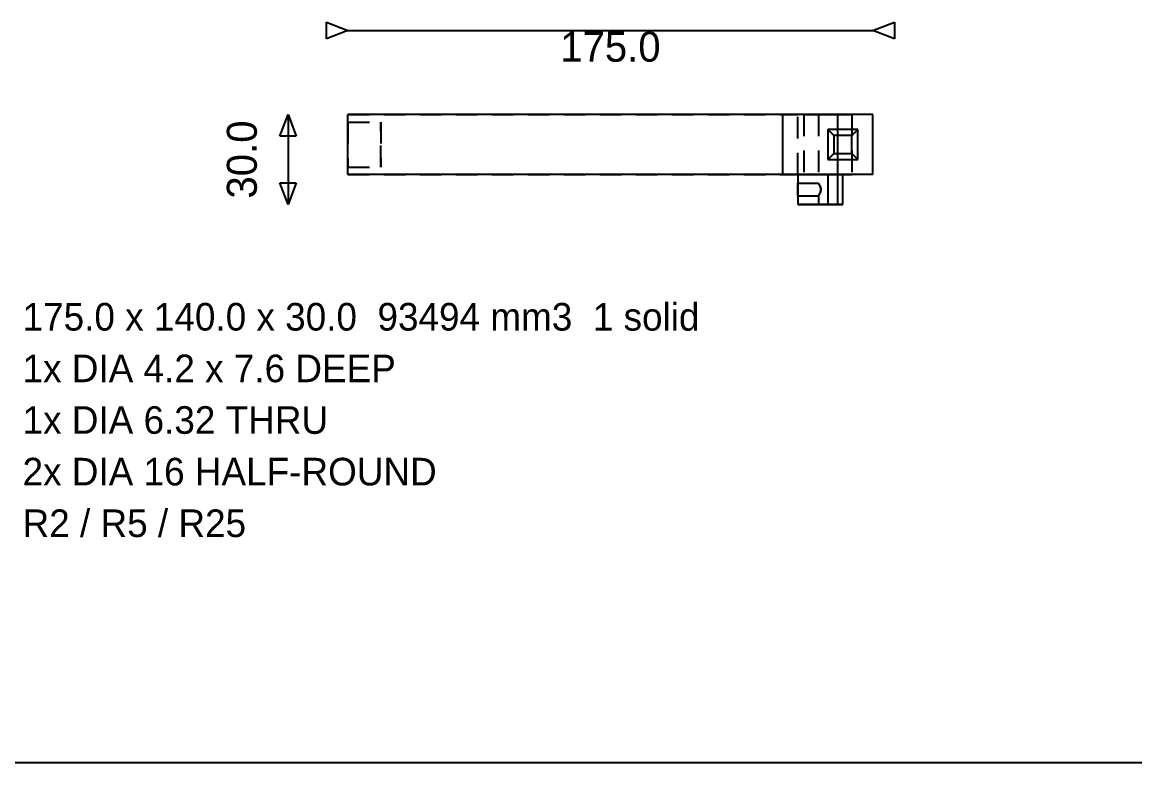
# Model space of a CAD drawing. Extents: x 8 to 586, y 8 to 412.
# Drawn here: x 223 to 315.7, y 84 to 145.7 of the extents above; entities that cross this region are included whole.
import ezdxf
from ezdxf.enums import TextEntityAlignment as Align

# ---------------------------------------------------------------- set-up
doc = ezdxf.new("R2010")
doc.units = 0
doc.linetypes.add('DASHED', pattern=[3, 1.8, -1.2])
for name, color, linetype in [('DIMS', 1, 'CONTINUOUS'), ('FRAME', 250, 'CONTINUOUS'), ('HIDDEN', 8, 'DASHED'), ('TEXT', 7, 'CONTINUOUS'), ('VISIBLE', 7, 'CONTINUOUS')]:
    doc.layers.add(name, color=color, linetype=linetype)

msp = doc.modelspace()

# ---------------------------------------------------------------- linework, layer by layer
at = {"layer": 'DIMS'}
for p, q in [((248.325, 144.316), (248.325, 145.684)), ((248.325, 145.684), (250.125, 145)), ((293.875, 145), (295.675, 145.684)), ((295.675, 145.684), (295.675, 144.316)), ((250.125, 145), (248.325, 144.316)), ((250.125, 145), (293.875, 145)), ((295.675, 144.316), (293.875, 145)), ((244.441, 136.2), (245.125, 138)), ((245.125, 138), (245.125, 130.5)), ((245.125, 138), (245.809, 136.2)), ((245.809, 136.2), (244.441, 136.2)), ((245.125, 130.5), (244.441, 132.3)), ((244.441, 132.3), (245.809, 132.3)), ((245.809, 132.3), (245.125, 130.5))]:
    msp.add_line(p, q, dxfattribs=at)
at = {"layer": 'FRAME'}
msp.add_line((324, 84), (220, 84), dxfattribs=at)
at = {"layer": 'HIDDEN'}
for p, q in [((250.125, 138), (287.625, 138)), ((250.125, 133), (250.125, 138)), ((250.125, 137.375), (250.125, 133.625)), ((250.125, 133.625), (250.125, 137.375)), ((250.125, 137.375), (252.875, 137.375)), ((250.125, 137.375), (252.875, 137.375)), ((252.875, 137.375), (252.875, 133.625)), ((252.875, 133.625), (252.875, 137.375)), ((286.375, 133), (286.375, 138)), ((287.7853, 138), (287.625, 138)), ((287.625, 133), (287.625, 138)), ((287.9455, 138), (287.7853, 138)), ((288.1058, 138), (287.9455, 138)), ((288.266, 138), (288.1058, 138)), ((288.2276, 138), (288.125, 138)), ((288.125, 138), (288.2276, 138)), ((288.125, 138), (288.125, 133)), ((288.125, 138), (288.125, 133)), ((288.3301, 138), (288.2276, 138)), ((288.2276, 138), (288.3301, 138)), ((288.4263, 138), (288.266, 138)), ((288.4327, 138), (288.3301, 138)), ((288.3301, 138), (288.4327, 138)), ((288.5865, 138), (288.4263, 138)), ((288.5353, 138), (288.4327, 138)), ((288.4327, 138), (288.5353, 138)), ((288.6378, 138), (288.5353, 138)), ((288.5353, 138), (288.6378, 138)), ((288.7468, 138), (288.5865, 138)), ((288.7404, 138), (288.6378, 138)), ((288.6378, 138), (288.7404, 138)), ((288.8429, 138), (288.7404, 138)), ((288.7404, 138), (288.8429, 138)), ((288.9071, 138), (288.7468, 138)), ((288.9455, 138), (288.8429, 138)), ((288.8429, 138), (288.9455, 138)), ((289.0673, 138), (288.9071, 138)), ((289.0481, 138), (288.9455, 138)), ((288.9455, 138), (289.0481, 138)), ((289.1506, 138), (289.0481, 138)), ((289.0481, 138), (289.1506, 138)), ((289.2276, 138), (289.0673, 138)), ((289.2532, 138), (289.1506, 138)), ((289.1506, 138), (289.2532, 138)), ((289.3878, 138), (289.2276, 138)), ((289.3558, 138), (289.2532, 138)), ((289.2532, 138), (289.3558, 138)), ((289.3755, 138), (289.335, 138)), ((289.335, 138), (289.3755, 138)), ((289.335, 138), (289.335, 132.275)), ((289.4583, 138), (289.3558, 138)), ((289.3558, 138), (289.4583, 138)), ((289.416, 138), (289.3755, 138)), ((289.3755, 138), (289.416, 138)), ((289.5481, 138), (289.3878, 138)), ((289.4565, 138), (289.416, 138)), ((289.416, 138), (289.4565, 138)), ((289.4971, 138), (289.4565, 138)), ((289.4565, 138), (289.4971, 138)), ((289.5609, 138), (289.4583, 138)), ((289.4583, 138), (289.5609, 138)), ((289.5376, 138), (289.4971, 138)), ((289.4971, 138), (289.5376, 138)), ((289.5781, 138), (289.5376, 138)), ((289.5376, 138), (289.5781, 138)), ((289.7083, 138), (289.5481, 138)), ((289.6635, 138), (289.5609, 138)), ((289.5609, 138), (289.6635, 138)), ((289.6186, 138), (289.5781, 138)), ((289.5781, 138), (289.6186, 138)), ((289.6591, 138), (289.6186, 138)), ((289.6186, 138), (289.6591, 138)), ((289.6996, 138), (289.6591, 138)), ((289.6591, 138), (289.6996, 138)), ((289.766, 138), (289.6635, 138)), ((289.6635, 138), (289.766, 138)), ((289.7401, 138), (289.6996, 138)), ((289.6996, 138), (289.7401, 138)), ((289.8686, 138), (289.7083, 138)), ((289.7806, 138), (289.7401, 138)), ((289.7401, 138), (289.7806, 138)), ((289.8686, 138), (289.766, 138)), ((289.766, 138), (289.8686, 138)), ((289.8212, 138), (289.7806, 138)), ((289.7806, 138), (289.8212, 138)), ((289.8617, 138), (289.8212, 138)), ((289.8212, 138), (289.8617, 138)), ((289.9022, 138), (289.8617, 138)), ((289.8617, 138), (289.9022, 138)), ((290.0288, 138), (289.8686, 138)), ((289.9712, 138), (289.8686, 138)), ((289.8686, 138), (289.9712, 138)), ((289.9427, 138), (289.9022, 138)), ((289.9022, 138), (289.9427, 138)), ((289.9832, 138), (289.9427, 138)), ((289.9427, 138), (289.9832, 138)), ((290.0737, 138), (289.9712, 138)), ((289.9712, 138), (290.0737, 138)), ((290.0237, 138), (289.9832, 138)), ((289.9832, 138), (290.0237, 138)), ((290.0642, 138), (290.0237, 138)), ((290.0237, 138), (290.0642, 138)), ((290.1891, 138), (290.0288, 138)), ((290.1047, 138), (290.0642, 138)), ((290.0642, 138), (290.1047, 138)), ((290.1763, 138), (290.0737, 138)), ((290.0737, 138), (290.1763, 138)), ((290.1453, 138), (290.1047, 138)), ((290.1047, 138), (290.1453, 138)), ((290.1858, 138), (290.1453, 138)), ((290.1453, 138), (290.1858, 138)), ((290.2788, 138), (290.1763, 138)), ((290.1763, 138), (290.2788, 138)), ((290.2263, 138), (290.1858, 138)), ((290.1858, 138), (290.2263, 138)), ((290.3494, 138), (290.1891, 138)), ((290.2668, 138), (290.2263, 138)), ((290.2263, 138), (290.2668, 138)), ((290.3073, 138), (290.2668, 138)), ((290.2668, 138), (290.3073, 138)), ((290.3814, 138), (290.2788, 138)), ((290.2788, 138), (290.3814, 138)), ((290.3478, 138), (290.3073, 138)), ((290.3073, 138), (290.3478, 138)), ((290.3883, 138), (290.3478, 138)), ((290.3478, 138), (290.3883, 138)), ((290.5096, 138), (290.3494, 138)), ((290.484, 138), (290.3814, 138)), ((290.3814, 138), (290.484, 138)), ((290.4288, 138), (290.3883, 138)), ((290.3883, 138), (290.4288, 138)), ((290.4694, 138), (290.4288, 138)), ((290.4288, 138), (290.4694, 138)), ((290.5099, 138), (290.4694, 138)), ((290.4694, 138), (290.5099, 138)), ((290.5865, 138), (290.484, 138)), ((290.484, 138), (290.5865, 138)), ((290.6699, 138), (290.5096, 138)), ((290.5504, 138), (290.5099, 138)), ((290.5099, 138), (290.5504, 138)), ((290.5909, 138), (290.5504, 138)), ((290.5504, 138), (290.5909, 138)), ((290.6891, 138), (290.5865, 138)), ((290.5865, 138), (290.6891, 138)), ((290.6314, 138), (290.5909, 138)), ((290.5909, 138), (290.6314, 138)), ((290.6719, 138), (290.6314, 138)), ((290.6314, 138), (290.6719, 138)), ((290.8301, 138), (290.6699, 138)), ((290.7124, 138), (290.6719, 138)), ((290.6719, 138), (290.7124, 138)), ((290.7917, 138), (290.6891, 138)), ((290.6891, 138), (290.7917, 138)), ((290.7529, 138), (290.7124, 138)), ((290.7124, 138), (290.7529, 138)), ((290.7935, 138), (290.7529, 138)), ((290.7529, 138), (290.7935, 138)), ((290.8942, 138), (290.7917, 138)), ((290.7917, 138), (290.8942, 138)), ((290.834, 138), (290.7935, 138)), ((290.7935, 138), (290.834, 138)), ((290.9904, 138), (290.8301, 138)), ((290.8745, 138), (290.834, 138)), ((290.834, 138), (290.8745, 138)), ((290.915, 138), (290.8745, 138)), ((290.8745, 138), (290.915, 138)), ((290.9968, 138), (290.8942, 138)), ((290.8942, 138), (290.9968, 138)), ((290.915, 138), (290.915, 137.8077)), ((290.915, 137.8077), (290.915, 137.6154)), ((290.915, 137.6154), (290.915, 137.4231)), ((290.915, 137.4231), (290.915, 137.2308)), ((291.1506, 138), (290.9904, 138)), ((291.0994, 138), (290.9968, 138)), ((290.9968, 138), (291.0994, 138)), ((291.2019, 138), (291.0994, 138)), ((291.0994, 138), (291.2019, 138)), ((291.3109, 138), (291.1506, 138)), ((291.3045, 138), (291.2019, 138)), ((291.2019, 138), (291.3045, 138)), ((291.4071, 138), (291.3045, 138)), ((291.3045, 138), (291.4071, 138)), ((291.4712, 138), (291.3109, 138)), ((291.5096, 138), (291.4071, 138)), ((291.4071, 138), (291.5096, 138)), ((291.6314, 138), (291.4712, 138)), ((291.6122, 138), (291.5096, 138)), ((291.5096, 138), (291.6122, 138)), ((291.7147, 138), (291.6122, 138)), ((291.6122, 138), (291.7147, 138)), ((291.7917, 138), (291.6314, 138)), ((291.8173, 138), (291.7147, 138)), ((291.7147, 138), (291.8173, 138)), ((291.9519, 138), (291.7917, 138)), ((291.9199, 138), (291.8173, 138)), ((291.8173, 138), (291.9199, 138)), ((292.0224, 138), (291.9199, 138)), ((291.9199, 138), (292.0224, 138)), ((292.1122, 138), (291.9519, 138)), ((292.125, 138), (292.0224, 138)), ((292.0224, 138), (292.125, 138)), ((292.2724, 138), (292.1122, 138)), ((292.125, 138), (292.125, 133)), ((292.125, 138), (292.125, 133)), ((292.4327, 138), (292.2724, 138)), ((292.5929, 138), (292.4327, 138)), ((292.7532, 138), (292.5929, 138)), ((292.9135, 138), (292.7532, 138)), ((293.0737, 138), (292.9135, 138)), ((293.234, 138), (293.0737, 138)), ((293.3942, 138), (293.234, 138)), ((293.5545, 138), (293.3942, 138)), ((293.7147, 138), (293.5545, 138)), ((293.875, 138), (293.7147, 138)), ((293.875, 133), (293.875, 138)), ((290.125, 136.75), (290.125, 134.25)), ((292.625, 136.75), (290.125, 136.75)), ((290.915, 137.2308), (290.915, 137.0385)), ((290.915, 137.0385), (290.915, 136.8462)), ((290.915, 136.8462), (290.915, 136.6538)), ((290.915, 136.6538), (290.915, 136.4615)), ((290.915, 136.4615), (290.915, 136.2692)), ((292.625, 134.25), (292.625, 136.75)), ((290.915, 136.2692), (290.915, 136.0769)), ((290.915, 136.0769), (290.915, 135.8846)), ((290.915, 135.8846), (290.915, 135.6923)), ((290.915, 135.6923), (290.915, 135.5)), ((290.915, 135.5), (290.915, 135.3077)), ((290.915, 135.3077), (290.915, 135.1154)), ((290.915, 135.1154), (290.915, 134.9231)), ((290.915, 134.9231), (290.915, 134.7308)), ((290.915, 134.7308), (290.915, 134.5385)), ((290.915, 134.5385), (290.915, 134.3462)), ((250.125, 133.625), (252.875, 133.625)), ((250.125, 133.625), (252.875, 133.625)), ((290.125, 134.25), (292.625, 134.25)), ((290.915, 134.3462), (290.915, 134.1538)), ((290.915, 134.1538), (290.915, 133.9615)), ((290.915, 133.9615), (290.915, 133.7692)), ((290.915, 133.7692), (290.915, 133.5769)), ((290.915, 133.5769), (290.915, 133.3846)), ((250.125, 133), (287.625, 133)), ((287.7853, 133), (287.625, 133)), ((287.625, 133), (290.125, 133)), ((290.125, 133), (287.625, 133)), ((287.625, 133), (287.625, 130.5)), ((287.9455, 133), (287.7853, 133)), ((288.1058, 133), (287.9455, 133)), ((288.266, 133), (288.1058, 133)), ((288.2276, 133), (288.125, 133)), ((288.125, 133), (288.2276, 133)), ((288.3301, 133), (288.2276, 133)), ((288.2276, 133), (288.3301, 133)), ((288.4263, 133), (288.266, 133)), ((288.4327, 133), (288.3301, 133)), ((288.3301, 133), (288.4327, 133)), ((288.5865, 133), (288.4263, 133)), ((288.5353, 133), (288.4327, 133)), ((288.4327, 133), (288.5353, 133)), ((288.6378, 133), (288.5353, 133)), ((288.5353, 133), (288.6378, 133)), ((288.7468, 133), (288.5865, 133)), ((288.7404, 133), (288.6378, 133)), ((288.6378, 133), (288.7404, 133)), ((288.8429, 133), (288.7404, 133)), ((288.7404, 133), (288.8429, 133)), ((288.9071, 133), (288.7468, 133)), ((288.9455, 133), (288.8429, 133)), ((288.8429, 133), (288.9455, 133)), ((289.0673, 133), (288.9071, 133)), ((289.0481, 133), (288.9455, 133)), ((288.9455, 133), (289.0481, 133)), ((289.1506, 133), (289.0481, 133)), ((289.0481, 133), (289.1506, 133)), ((289.2276, 133), (289.0673, 133)), ((289.2532, 133), (289.1506, 133)), ((289.1506, 133), (289.2532, 133)), ((289.3878, 133), (289.2276, 133)), ((289.3558, 133), (289.2532, 133)), ((289.2532, 133), (289.3558, 133)), ((289.4583, 133), (289.3558, 133)), ((289.3558, 133), (289.4583, 133)), ((289.5481, 133), (289.3878, 133)), ((289.5609, 133), (289.4583, 133)), ((289.4583, 133), (289.5609, 133)), ((289.7083, 133), (289.5481, 133)), ((289.6635, 133), (289.5609, 133)), ((289.5609, 133), (289.6635, 133)), ((289.766, 133), (289.6635, 133)), ((289.6635, 133), (289.766, 133)), ((289.8686, 133), (289.7083, 133)), ((289.8686, 133), (289.766, 133)), ((289.766, 133), (289.8686, 133)), ((290.0288, 133), (289.8686, 133)), ((289.9712, 133), (289.8686, 133)), ((289.8686, 133), (289.9712, 133)), ((290.0737, 133), (289.9712, 133)), ((289.9712, 133), (290.0737, 133)), ((290.1891, 133), (290.0288, 133)), ((290.1763, 133), (290.0737, 133)), ((290.0737, 133), (290.1763, 133)), ((290.125, 133), (290.1571, 133)), ((290.1571, 133), (290.125, 133)), ((290.125, 133), (290.125, 130.5)), ((290.1571, 133), (290.1891, 133)), ((290.1891, 133), (290.1571, 133)), ((290.2788, 133), (290.1763, 133)), ((290.1763, 133), (290.2788, 133)), ((290.3494, 133), (290.1891, 133)), ((290.1891, 133), (290.2212, 133)), ((290.2212, 133), (290.1891, 133)), ((290.2212, 133), (290.2532, 133)), ((290.2532, 133), (290.2212, 133)), ((290.2532, 133), (290.2853, 133)), ((290.2853, 133), (290.2532, 133)), ((290.3814, 133), (290.2788, 133)), ((290.2788, 133), (290.3814, 133)), ((290.2853, 133), (290.3173, 133)), ((290.3173, 133), (290.2853, 133)), ((290.3173, 133), (290.3494, 133)), ((290.3494, 133), (290.3173, 133)), ((290.5096, 133), (290.3494, 133)), ((290.3494, 133), (290.3814, 133)), ((290.3814, 133), (290.3494, 133)), ((290.484, 133), (290.3814, 133)), ((290.3814, 133), (290.484, 133)), ((290.3814, 133), (290.4135, 133)), ((290.4135, 133), (290.3814, 133)), ((290.4135, 133), (290.4455, 133)), ((290.4455, 133), (290.4135, 133)), ((290.4455, 133), (290.4776, 133)), ((290.4776, 133), (290.4455, 133)), ((290.4776, 133), (290.5096, 133)), ((290.5096, 133), (290.4776, 133)), ((290.5865, 133), (290.484, 133)), ((290.484, 133), (290.5865, 133)), ((290.6699, 133), (290.5096, 133)), ((290.5096, 133), (290.5417, 133)), ((290.5417, 133), (290.5096, 133)), ((290.5417, 133), (290.5737, 133)), ((290.5737, 133), (290.5417, 133)), ((290.5737, 133), (290.6058, 133)), ((290.6058, 133), (290.5737, 133)), ((290.6891, 133), (290.5865, 133)), ((290.5865, 133), (290.6891, 133)), ((290.6058, 133), (290.6378, 133)), ((290.6378, 133), (290.6058, 133)), ((290.6378, 133), (290.6699, 133)), ((290.6699, 133), (290.6378, 133)), ((290.8301, 133), (290.6699, 133)), ((290.6699, 133), (290.7019, 133)), ((290.7019, 133), (290.6699, 133)), ((290.7917, 133), (290.6891, 133)), ((290.6891, 133), (290.7917, 133)), ((290.7019, 133), (290.734, 133)), ((290.734, 133), (290.7019, 133)), ((290.734, 133), (290.766, 133)), ((290.766, 133), (290.734, 133)), ((290.766, 133), (290.7981, 133)), ((290.7981, 133), (290.766, 133)), ((290.8942, 133), (290.7917, 133)), ((290.7917, 133), (290.8942, 133)), ((290.7981, 133), (290.8301, 133)), ((290.8301, 133), (290.7981, 133)), ((290.9904, 133), (290.8301, 133)), ((290.8301, 133), (290.8622, 133)), ((290.8622, 133), (290.8301, 133)), ((290.8622, 133), (290.8942, 133)), ((290.8942, 133), (290.8622, 133)), ((290.9968, 133), (290.8942, 133)), ((290.8942, 133), (290.9968, 133)), ((290.8942, 133), (290.9263, 133)), ((290.9263, 133), (290.8942, 133)), ((290.915, 133.3846), (290.915, 133.1923)), ((290.915, 133.1923), (290.915, 133)), ((290.915, 133), (290.915, 132.8077)), ((290.915, 132.8077), (290.915, 132.6154)), ((290.915, 132.6154), (290.915, 132.4231)), ((290.9263, 133), (290.9583, 133)), ((290.9583, 133), (290.9263, 133)), ((290.9583, 133), (290.9904, 133)), ((290.9904, 133), (290.9583, 133)), ((291.1506, 133), (290.9904, 133)), ((290.9904, 133), (291.0224, 133)), ((291.0224, 133), (290.9904, 133)), ((291.0994, 133), (290.9968, 133)), ((290.9968, 133), (291.0994, 133)), ((291.0224, 133), (291.0545, 133)), ((291.0545, 133), (291.0224, 133)), ((291.0545, 133), (291.0865, 133)), ((291.0865, 133), (291.0545, 133)), ((291.0865, 133), (291.1186, 133)), ((291.1186, 133), (291.0865, 133)), ((291.2019, 133), (291.0994, 133)), ((291.0994, 133), (291.2019, 133)), ((291.1186, 133), (291.1506, 133)), ((291.1506, 133), (291.1186, 133)), ((291.3109, 133), (291.1506, 133)), ((291.1506, 133), (291.1827, 133)), ((291.1827, 133), (291.1506, 133)), ((291.1827, 133), (291.2147, 133)), ((291.2147, 133), (291.1827, 133)), ((291.3045, 133), (291.2019, 133)), ((291.2019, 133), (291.3045, 133)), ((291.2147, 133), (291.2468, 133)), ((291.2468, 133), (291.2147, 133)), ((291.2468, 133), (291.2788, 133)), ((291.2788, 133), (291.2468, 133)), ((291.2788, 133), (291.3109, 133)), ((291.3109, 133), (291.2788, 133)), ((291.4071, 133), (291.3045, 133)), ((291.3045, 133), (291.4071, 133)), ((291.4712, 133), (291.3109, 133)), ((291.3109, 133), (291.3429, 133)), ((291.3429, 133), (291.3109, 133)), ((291.3429, 133), (291.375, 133)), ((291.375, 133), (291.3429, 133)), ((291.5096, 133), (291.4071, 133)), ((291.4071, 133), (291.5096, 133)), ((291.6314, 133), (291.4712, 133)), ((291.6122, 133), (291.5096, 133)), ((291.5096, 133), (291.6122, 133)), ((291.7147, 133), (291.6122, 133)), ((291.6122, 133), (291.7147, 133)), ((291.7917, 133), (291.6314, 133)), ((291.8173, 133), (291.7147, 133)), ((291.7147, 133), (291.8173, 133)), ((291.9519, 133), (291.7917, 133)), ((291.9199, 133), (291.8173, 133)), ((291.8173, 133), (291.9199, 133)), ((292.0224, 133), (291.9199, 133)), ((291.9199, 133), (292.0224, 133)), ((292.1122, 133), (291.9519, 133)), ((292.125, 133), (292.0224, 133)), ((292.0224, 133), (292.125, 133)), ((292.2724, 133), (292.1122, 133)), ((292.4327, 133), (292.2724, 133)), ((292.5929, 133), (292.4327, 133)), ((292.7532, 133), (292.5929, 133)), ((292.9135, 133), (292.7532, 133)), ((293.0737, 133), (292.9135, 133)), ((293.234, 133), (293.0737, 133)), ((293.3942, 133), (293.234, 133)), ((293.5545, 133), (293.3942, 133)), ((293.7147, 133), (293.5545, 133)), ((293.875, 133), (293.7147, 133)), ((287.625, 132.275), (287.625, 132.2481)), ((287.625, 132.2481), (287.625, 132.275)), ((287.625, 132.275), (289.335, 132.275)), ((287.625, 132.2481), (287.625, 132.2212)), ((287.625, 132.2212), (287.625, 132.2481)), ((287.625, 132.2212), (287.625, 132.1942)), ((287.625, 132.1942), (287.625, 132.2212)), ((287.625, 132.1942), (287.625, 132.1673)), ((287.625, 132.1673), (287.625, 132.1942)), ((287.625, 132.1673), (287.625, 132.1404)), ((287.625, 132.1404), (287.625, 132.1673)), ((287.625, 132.1404), (287.625, 132.1135)), ((287.625, 132.1135), (287.625, 132.1404)), ((287.625, 132.1135), (287.625, 132.0865)), ((287.625, 132.0865), (287.625, 132.1135)), ((287.625, 132.0865), (287.625, 132.0596)), ((287.625, 132.0596), (287.625, 132.0865)), ((287.625, 132.0596), (287.625, 132.0327)), ((287.625, 132.0327), (287.625, 132.0596)), ((287.625, 132.0327), (287.625, 132.0058)), ((287.625, 132.0058), (287.625, 132.0327)), ((287.625, 132.0058), (287.625, 131.9788)), ((287.625, 131.9788), (287.625, 132.0058)), ((287.625, 131.9788), (287.625, 131.9519)), ((287.625, 131.9519), (287.625, 131.9788)), ((287.625, 131.9519), (287.625, 131.925)), ((287.625, 131.925), (287.625, 131.9519)), ((287.625, 131.925), (287.625, 131.8981)), ((287.625, 131.8981), (287.625, 131.925)), ((287.625, 131.8981), (287.625, 131.8712)), ((287.625, 131.8712), (287.625, 131.8981)), ((287.625, 131.8712), (287.625, 131.8442)), ((287.625, 131.8442), (287.625, 131.8712)), ((287.625, 131.8442), (287.625, 131.8173)), ((287.625, 131.8173), (287.625, 131.8442)), ((287.625, 131.8173), (287.625, 131.7904)), ((287.625, 131.7904), (287.625, 131.8173)), ((287.625, 131.7904), (287.625, 131.7635)), ((287.625, 131.7635), (287.625, 131.7904)), ((287.625, 131.7635), (287.625, 131.7365)), ((287.625, 131.7365), (287.625, 131.7635)), ((287.625, 131.7365), (287.625, 131.7096)), ((287.625, 131.7096), (287.625, 131.7365)), ((287.625, 131.7096), (287.625, 131.6827)), ((287.625, 131.6827), (287.625, 131.7096)), ((287.625, 131.6827), (287.625, 131.6558)), ((287.625, 131.6558), (287.625, 131.6827)), ((289.335, 132.275), (289.351, 132.2506)), ((289.351, 132.2506), (289.335, 132.275)), ((289.351, 132.2506), (289.3667, 132.2259)), ((289.3667, 132.2259), (289.351, 132.2506)), ((289.3667, 132.2259), (289.3821, 132.201)), ((289.3821, 132.201), (289.3667, 132.2259)), ((289.3821, 132.201), (289.3971, 132.1759)), ((289.3971, 132.1759), (289.3821, 132.201)), ((289.3971, 132.1759), (289.4116, 132.1506)), ((289.4116, 132.1506), (289.3971, 132.1759)), ((289.4116, 132.1506), (289.4257, 132.125)), ((289.4257, 132.125), (289.4116, 132.1506)), ((289.4257, 132.125), (289.4392, 132.0991)), ((289.4392, 132.0991), (289.4257, 132.125)), ((289.4392, 132.0991), (289.4522, 132.0729)), ((289.4522, 132.0729), (289.4392, 132.0991)), ((289.4522, 132.0729), (289.4645, 132.0464)), ((289.4645, 132.0464), (289.4522, 132.0729)), ((289.4645, 132.0464), (289.4761, 132.0195)), ((289.4761, 132.0195), (289.4645, 132.0464)), ((289.4761, 132.0195), (289.4869, 131.9924)), ((289.4869, 131.9924), (289.4761, 132.0195)), ((289.4869, 131.9924), (289.4968, 131.9649)), ((289.4968, 131.9649), (289.4869, 131.9924)), ((289.4968, 131.9649), (289.5058, 131.9371)), ((289.5058, 131.9371), (289.4968, 131.9649)), ((289.5058, 131.9371), (289.5137, 131.9089)), ((289.5137, 131.9089), (289.5058, 131.9371)), ((289.5137, 131.9089), (289.5204, 131.8805)), ((289.5204, 131.8805), (289.5137, 131.9089)), ((289.5204, 131.8805), (289.526, 131.8518)), ((289.526, 131.8518), (289.5204, 131.8805)), ((289.526, 131.8518), (289.5302, 131.8229)), ((289.5302, 131.8229), (289.526, 131.8518)), ((289.5302, 131.8229), (289.5331, 131.7938)), ((289.5331, 131.7938), (289.5302, 131.8229)), ((289.5331, 131.7062), (289.5302, 131.6771)), ((289.5302, 131.6771), (289.5331, 131.7062)), ((289.5331, 131.7938), (289.5345, 131.7646)), ((289.5345, 131.7646), (289.5331, 131.7938)), ((289.5345, 131.7354), (289.5331, 131.7062)), ((289.5331, 131.7062), (289.5345, 131.7354)), ((289.5345, 131.7646), (289.5345, 131.7354)), ((289.5345, 131.7354), (289.5345, 131.7646)), ((290.915, 132.4231), (290.915, 132.2308)), ((290.915, 132.2308), (290.915, 132.0385)), ((290.915, 132.0385), (290.915, 131.8462)), ((290.915, 131.8462), (290.915, 131.6538)), ((287.625, 131.6558), (287.625, 131.6288)), ((287.625, 131.6288), (287.625, 131.6558)), ((287.625, 131.6288), (287.625, 131.6019)), ((287.625, 131.6019), (287.625, 131.6288)), ((287.625, 131.6019), (287.625, 131.575)), ((287.625, 131.575), (287.625, 131.6019)), ((287.625, 131.575), (287.625, 131.5481)), ((287.625, 131.5481), (287.625, 131.575)), ((287.625, 131.5481), (287.625, 131.5212)), ((287.625, 131.5212), (287.625, 131.5481)), ((287.625, 131.5212), (287.625, 131.4942)), ((287.625, 131.4942), (287.625, 131.5212)), ((287.625, 131.4942), (287.625, 131.4673)), ((287.625, 131.4673), (287.625, 131.4942)), ((287.625, 131.4673), (287.625, 131.4404)), ((287.625, 131.4404), (287.625, 131.4673)), ((287.625, 131.4404), (287.625, 131.4135)), ((287.625, 131.4135), (287.625, 131.4404)), ((287.625, 131.4135), (287.625, 131.3865)), ((287.625, 131.3865), (287.625, 131.4135)), ((287.625, 131.3865), (287.625, 131.3596)), ((287.625, 131.3596), (287.625, 131.3865)), ((287.625, 131.3596), (287.625, 131.3327)), ((287.625, 131.3327), (287.625, 131.3596)), ((287.625, 131.3327), (287.625, 131.3058)), ((287.625, 131.3058), (287.625, 131.3327)), ((287.625, 131.3058), (287.625, 131.2788)), ((287.625, 131.2788), (287.625, 131.3058)), ((287.625, 131.2788), (287.625, 131.2519)), ((287.625, 131.2519), (287.625, 131.2788)), ((287.625, 131.2519), (287.625, 131.225)), ((287.625, 131.225), (287.625, 131.2519)), ((287.625, 131.225), (289.335, 131.225)), ((289.351, 131.2494), (289.335, 131.225)), ((289.335, 131.225), (289.351, 131.2494)), ((289.335, 131.225), (289.335, 130.5)), ((289.3667, 131.2741), (289.351, 131.2494)), ((289.351, 131.2494), (289.3667, 131.2741)), ((289.3821, 131.299), (289.3667, 131.2741)), ((289.3667, 131.2741), (289.3821, 131.299)), ((289.3971, 131.3241), (289.3821, 131.299)), ((289.3821, 131.299), (289.3971, 131.3241)), ((289.4116, 131.3494), (289.3971, 131.3241)), ((289.3971, 131.3241), (289.4116, 131.3494)), ((289.4257, 131.375), (289.4116, 131.3494)), ((289.4116, 131.3494), (289.4257, 131.375)), ((289.4392, 131.4009), (289.4257, 131.375)), ((289.4257, 131.375), (289.4392, 131.4009)), ((289.4522, 131.4271), (289.4392, 131.4009)), ((289.4392, 131.4009), (289.4522, 131.4271)), ((289.4645, 131.4536), (289.4522, 131.4271)), ((289.4522, 131.4271), (289.4645, 131.4536)), ((289.4761, 131.4805), (289.4645, 131.4536)), ((289.4645, 131.4536), (289.4761, 131.4805)), ((289.4869, 131.5076), (289.4761, 131.4805)), ((289.4761, 131.4805), (289.4869, 131.5076)), ((289.4968, 131.5351), (289.4869, 131.5076)), ((289.4869, 131.5076), (289.4968, 131.5351)), ((289.5058, 131.5629), (289.4968, 131.5351)), ((289.4968, 131.5351), (289.5058, 131.5629)), ((289.5137, 131.5911), (289.5058, 131.5629)), ((289.5058, 131.5629), (289.5137, 131.5911)), ((289.5204, 131.6195), (289.5137, 131.5911)), ((289.5137, 131.5911), (289.5204, 131.6195)), ((289.526, 131.6482), (289.5204, 131.6195)), ((289.5204, 131.6195), (289.526, 131.6482)), ((289.5302, 131.6771), (289.526, 131.6482)), ((289.526, 131.6482), (289.5302, 131.6771)), ((290.915, 131.6538), (290.915, 131.4615)), ((290.915, 131.4615), (290.915, 131.2692)), ((290.915, 131.2692), (290.915, 131.0769)), ((290.915, 131.0769), (290.915, 130.8846)), ((290.915, 130.8846), (290.915, 130.6923)), ((287.625, 130.5), (290.125, 130.5)), ((289.3755, 130.5), (289.335, 130.5)), ((289.335, 130.5), (289.3755, 130.5)), ((289.416, 130.5), (289.3755, 130.5)), ((289.3755, 130.5), (289.416, 130.5)), ((289.4565, 130.5), (289.416, 130.5)), ((289.416, 130.5), (289.4565, 130.5)), ((289.4971, 130.5), (289.4565, 130.5)), ((289.4565, 130.5), (289.4971, 130.5)), ((289.5376, 130.5), (289.4971, 130.5)), ((289.4971, 130.5), (289.5376, 130.5)), ((289.5781, 130.5), (289.5376, 130.5)), ((289.5376, 130.5), (289.5781, 130.5)), ((289.6186, 130.5), (289.5781, 130.5)), ((289.5781, 130.5), (289.6186, 130.5)), ((289.6591, 130.5), (289.6186, 130.5)), ((289.6186, 130.5), (289.6591, 130.5)), ((289.6996, 130.5), (289.6591, 130.5)), ((289.6591, 130.5), (289.6996, 130.5)), ((289.7401, 130.5), (289.6996, 130.5)), ((289.6996, 130.5), (289.7401, 130.5)), ((289.7806, 130.5), (289.7401, 130.5)), ((289.7401, 130.5), (289.7806, 130.5)), ((289.8212, 130.5), (289.7806, 130.5)), ((289.7806, 130.5), (289.8212, 130.5)), ((289.8617, 130.5), (289.8212, 130.5)), ((289.8212, 130.5), (289.8617, 130.5)), ((289.9022, 130.5), (289.8617, 130.5)), ((289.8617, 130.5), (289.9022, 130.5)), ((289.9427, 130.5), (289.9022, 130.5)), ((289.9022, 130.5), (289.9427, 130.5)), ((289.9832, 130.5), (289.9427, 130.5)), ((289.9427, 130.5), (289.9832, 130.5)), ((290.0237, 130.5), (289.9832, 130.5)), ((289.9832, 130.5), (290.0237, 130.5)), ((290.0642, 130.5), (290.0237, 130.5)), ((290.0237, 130.5), (290.0642, 130.5)), ((290.1047, 130.5), (290.0642, 130.5)), ((290.0642, 130.5), (290.1047, 130.5)), ((290.1453, 130.5), (290.1047, 130.5)), ((290.1047, 130.5), (290.1453, 130.5)), ((290.125, 130.5), (290.1571, 130.5)), ((290.1858, 130.5), (290.1453, 130.5)), ((290.1453, 130.5), (290.1858, 130.5)), ((290.1571, 130.5), (290.1891, 130.5)), ((290.2263, 130.5), (290.1858, 130.5)), ((290.1858, 130.5), (290.2263, 130.5)), ((290.1891, 130.5), (290.2212, 130.5)), ((290.2212, 130.5), (290.2532, 130.5)), ((290.2668, 130.5), (290.2263, 130.5)), ((290.2263, 130.5), (290.2668, 130.5)), ((290.2532, 130.5), (290.2853, 130.5)), ((290.3073, 130.5), (290.2668, 130.5)), ((290.2668, 130.5), (290.3073, 130.5)), ((290.2853, 130.5), (290.3173, 130.5)), ((290.3478, 130.5), (290.3073, 130.5)), ((290.3073, 130.5), (290.3478, 130.5)), ((290.3173, 130.5), (290.3494, 130.5)), ((290.3883, 130.5), (290.3478, 130.5)), ((290.3478, 130.5), (290.3883, 130.5)), ((290.3494, 130.5), (290.3814, 130.5)), ((290.3814, 130.5), (290.4135, 130.5)), ((290.4288, 130.5), (290.3883, 130.5)), ((290.3883, 130.5), (290.4288, 130.5)), ((290.4135, 130.5), (290.4455, 130.5)), ((290.4694, 130.5), (290.4288, 130.5)), ((290.4288, 130.5), (290.4694, 130.5)), ((290.4455, 130.5), (290.4776, 130.5)), ((290.5099, 130.5), (290.4694, 130.5)), ((290.4694, 130.5), (290.5099, 130.5)), ((290.4776, 130.5), (290.5096, 130.5)), ((290.5096, 130.5), (290.5417, 130.5)), ((290.5504, 130.5), (290.5099, 130.5)), ((290.5099, 130.5), (290.5504, 130.5)), ((290.5417, 130.5), (290.5737, 130.5)), ((290.5909, 130.5), (290.5504, 130.5)), ((290.5504, 130.5), (290.5909, 130.5)), ((290.5737, 130.5), (290.6058, 130.5)), ((290.6314, 130.5), (290.5909, 130.5)), ((290.5909, 130.5), (290.6314, 130.5)), ((290.6058, 130.5), (290.6378, 130.5)), ((290.6719, 130.5), (290.6314, 130.5)), ((290.6314, 130.5), (290.6719, 130.5)), ((290.6378, 130.5), (290.6699, 130.5)), ((290.6699, 130.5), (290.7019, 130.5)), ((290.7124, 130.5), (290.6719, 130.5)), ((290.6719, 130.5), (290.7124, 130.5)), ((290.7019, 130.5), (290.734, 130.5)), ((290.7529, 130.5), (290.7124, 130.5)), ((290.7124, 130.5), (290.7529, 130.5)), ((290.734, 130.5), (290.766, 130.5)), ((290.7935, 130.5), (290.7529, 130.5)), ((290.7529, 130.5), (290.7935, 130.5)), ((290.766, 130.5), (290.7981, 130.5)), ((290.834, 130.5), (290.7935, 130.5)), ((290.7935, 130.5), (290.834, 130.5)), ((290.7981, 130.5), (290.8301, 130.5)), ((290.8301, 130.5), (290.8622, 130.5)), ((290.8745, 130.5), (290.834, 130.5)), ((290.834, 130.5), (290.8745, 130.5)), ((290.8622, 130.5), (290.8942, 130.5)), ((290.915, 130.5), (290.8745, 130.5)), ((290.8745, 130.5), (290.915, 130.5)), ((290.8942, 130.5), (290.9263, 130.5)), ((290.915, 130.6923), (290.915, 130.5)), ((290.9263, 130.5), (290.9583, 130.5)), ((290.9583, 130.5), (290.9904, 130.5)), ((290.9904, 130.5), (291.0224, 130.5)), ((291.0224, 130.5), (291.0545, 130.5)), ((291.0545, 130.5), (291.0865, 130.5)), ((291.0865, 130.5), (291.1186, 130.5)), ((291.1186, 130.5), (291.1506, 130.5)), ((291.1506, 130.5), (291.1827, 130.5)), ((291.1827, 130.5), (291.2147, 130.5)), ((291.2147, 130.5), (291.2468, 130.5)), ((291.2468, 130.5), (291.2788, 130.5)), ((291.2788, 130.5), (291.3109, 130.5)), ((291.3109, 130.5), (291.3429, 130.5)), ((291.3429, 130.5), (291.375, 130.5))]:
    msp.add_line(p, q, dxfattribs=at)
at = {"layer": 'VISIBLE'}
for p, q in [((286.375, 138), (250.125, 138)), ((250.125, 133), (250.125, 138)), ((293.875, 138), (286.375, 138)), ((286.375, 133), (286.375, 138)), ((293.875, 133), (293.875, 138)), ((290.125, 136.75), (290.125, 134.25)), ((292.625, 136.75), (290.125, 136.75)), ((290.125, 136.75), (290.1378, 136.7372)), ((290.1378, 136.7372), (290.1506, 136.7244)), ((290.1506, 136.7244), (290.1635, 136.7115)), ((290.1635, 136.7115), (290.1763, 136.6987)), ((290.1763, 136.6987), (290.1891, 136.6859)), ((290.1891, 136.6859), (290.2019, 136.6731)), ((290.2019, 136.6731), (290.2147, 136.6603)), ((290.2147, 136.6603), (290.2276, 136.6474)), ((290.2276, 136.6474), (290.2404, 136.6346)), ((290.2404, 136.6346), (290.2532, 136.6218)), ((290.2532, 136.6218), (290.266, 136.609)), ((290.266, 136.609), (290.2788, 136.5962)), ((290.2788, 136.5962), (290.2917, 136.5833)), ((290.2917, 136.5833), (290.3045, 136.5705)), ((290.3045, 136.5705), (290.3173, 136.5577)), ((290.3173, 136.5577), (290.3301, 136.5449)), ((290.3301, 136.5449), (290.3429, 136.5321)), ((290.3429, 136.5321), (290.3558, 136.5192)), ((290.3558, 136.5192), (290.3686, 136.5064)), ((290.3686, 136.5064), (290.3814, 136.4936)), ((290.3814, 136.4936), (290.3942, 136.4808)), ((290.3942, 136.4808), (290.4071, 136.4679)), ((290.4071, 136.4679), (290.4199, 136.4551)), ((290.4199, 136.4551), (290.4327, 136.4423)), ((290.4327, 136.4423), (290.4455, 136.4295)), ((290.4455, 136.4295), (290.4583, 136.4167)), ((290.4583, 136.4167), (290.4712, 136.4038)), ((290.4712, 136.4038), (290.484, 136.391)), ((290.484, 136.391), (290.4968, 136.3782)), ((290.4968, 136.3782), (290.5096, 136.3654)), ((290.5096, 136.3654), (290.5224, 136.3526)), ((290.5224, 136.3526), (290.5353, 136.3397)), ((290.5353, 136.3397), (290.5481, 136.3269)), ((290.5481, 136.3269), (290.5609, 136.3141)), ((292.2019, 136.3269), (292.1891, 136.3141)), ((292.2147, 136.3397), (292.2019, 136.3269)), ((292.2276, 136.3526), (292.2147, 136.3397)), ((292.2404, 136.3654), (292.2276, 136.3526)), ((292.2532, 136.3782), (292.2404, 136.3654)), ((292.266, 136.391), (292.2532, 136.3782)), ((292.2788, 136.4038), (292.266, 136.391)), ((292.2917, 136.4167), (292.2788, 136.4038)), ((292.3045, 136.4295), (292.2917, 136.4167)), ((292.3173, 136.4423), (292.3045, 136.4295)), ((292.3301, 136.4551), (292.3173, 136.4423)), ((292.3429, 136.4679), (292.3301, 136.4551)), ((292.3558, 136.4808), (292.3429, 136.4679)), ((292.3686, 136.4936), (292.3558, 136.4808)), ((292.3814, 136.5064), (292.3686, 136.4936)), ((292.3942, 136.5192), (292.3814, 136.5064)), ((292.4071, 136.5321), (292.3942, 136.5192)), ((292.4199, 136.5449), (292.4071, 136.5321)), ((292.4327, 136.5577), (292.4199, 136.5449)), ((292.4455, 136.5705), (292.4327, 136.5577)), ((292.4583, 136.5833), (292.4455, 136.5705)), ((292.4712, 136.5962), (292.4583, 136.5833)), ((292.484, 136.609), (292.4712, 136.5962)), ((292.4968, 136.6218), (292.484, 136.609)), ((292.5096, 136.6346), (292.4968, 136.6218)), ((292.5224, 136.6474), (292.5096, 136.6346)), ((292.5353, 136.6603), (292.5224, 136.6474)), ((292.5481, 136.6731), (292.5353, 136.6603)), ((292.5609, 136.6859), (292.5481, 136.6731)), ((292.5737, 136.6987), (292.5609, 136.6859)), ((292.5865, 136.7115), (292.5737, 136.6987)), ((292.5994, 136.7244), (292.5865, 136.7115)), ((292.6122, 136.7372), (292.5994, 136.7244)), ((292.625, 136.75), (292.6122, 136.7372)), ((292.625, 134.25), (292.625, 136.75)), ((290.5609, 136.3141), (290.5737, 136.3013)), ((290.5737, 136.3013), (290.5865, 136.2885)), ((290.5865, 136.2885), (290.5994, 136.2756)), ((290.5994, 136.2756), (290.6122, 136.2628)), ((290.6122, 136.2628), (290.625, 136.25)), ((290.625, 136.25), (290.625, 134.75)), ((292.125, 136.25), (290.625, 136.25)), ((292.1378, 136.2628), (292.125, 136.25)), ((292.125, 134.75), (292.125, 136.25)), ((292.1506, 136.2756), (292.1378, 136.2628)), ((292.1635, 136.2885), (292.1506, 136.2756)), ((292.1763, 136.3013), (292.1635, 136.2885)), ((292.1891, 136.3141), (292.1763, 136.3013)), ((290.3301, 134.4551), (290.3429, 134.4679)), ((290.3429, 134.4679), (290.3558, 134.4808)), ((290.3558, 134.4808), (290.3686, 134.4936)), ((290.3686, 134.4936), (290.3814, 134.5064)), ((290.3814, 134.5064), (290.3942, 134.5192)), ((290.3942, 134.5192), (290.4071, 134.5321)), ((290.4071, 134.5321), (290.4199, 134.5449)), ((290.4199, 134.5449), (290.4327, 134.5577)), ((290.4327, 134.5577), (290.4455, 134.5705)), ((290.4455, 134.5705), (290.4583, 134.5833)), ((290.4583, 134.5833), (290.4712, 134.5962)), ((290.4712, 134.5962), (290.484, 134.609)), ((290.484, 134.609), (290.4968, 134.6218)), ((290.4968, 134.6218), (290.5096, 134.6346)), ((290.5096, 134.6346), (290.5224, 134.6474)), ((290.5224, 134.6474), (290.5353, 134.6603)), ((290.5353, 134.6603), (290.5481, 134.6731)), ((290.5481, 134.6731), (290.5609, 134.6859)), ((290.5609, 134.6859), (290.5737, 134.6987)), ((290.5737, 134.6987), (290.5865, 134.7115)), ((290.5865, 134.7115), (290.5994, 134.7244)), ((290.5994, 134.7244), (290.6122, 134.7372)), ((290.6122, 134.7372), (290.625, 134.75)), ((290.625, 134.75), (292.125, 134.75)), ((292.1378, 134.7372), (292.125, 134.75)), ((292.1506, 134.7244), (292.1378, 134.7372)), ((292.1635, 134.7115), (292.1506, 134.7244)), ((292.1763, 134.6987), (292.1635, 134.7115)), ((292.1891, 134.6859), (292.1763, 134.6987)), ((292.2019, 134.6731), (292.1891, 134.6859)), ((292.2147, 134.6603), (292.2019, 134.6731)), ((292.2276, 134.6474), (292.2147, 134.6603)), ((292.2404, 134.6346), (292.2276, 134.6474)), ((292.2532, 134.6218), (292.2404, 134.6346)), ((292.266, 134.609), (292.2532, 134.6218)), ((292.2788, 134.5962), (292.266, 134.609)), ((292.2917, 134.5833), (292.2788, 134.5962)), ((292.3045, 134.5705), (292.2917, 134.5833)), ((292.3173, 134.5577), (292.3045, 134.5705)), ((292.3301, 134.5449), (292.3173, 134.5577)), ((292.3429, 134.5321), (292.3301, 134.5449)), ((292.3558, 134.5192), (292.3429, 134.5321)), ((292.3686, 134.5064), (292.3558, 134.5192)), ((292.3814, 134.4936), (292.3686, 134.5064)), ((292.3942, 134.4808), (292.3814, 134.4936)), ((292.4071, 134.4679), (292.3942, 134.4808)), ((292.4199, 134.4551), (292.4071, 134.4679)), ((290.125, 134.25), (290.1378, 134.2628)), ((290.125, 134.25), (292.625, 134.25)), ((290.1378, 134.2628), (290.1506, 134.2756)), ((290.1506, 134.2756), (290.1635, 134.2885)), ((290.1635, 134.2885), (290.1763, 134.3013)), ((290.1763, 134.3013), (290.1891, 134.3141)), ((290.1891, 134.3141), (290.2019, 134.3269)), ((290.2019, 134.3269), (290.2147, 134.3397)), ((290.2147, 134.3397), (290.2276, 134.3526)), ((290.2276, 134.3526), (290.2404, 134.3654)), ((290.2404, 134.3654), (290.2532, 134.3782)), ((290.2532, 134.3782), (290.266, 134.391)), ((290.266, 134.391), (290.2788, 134.4038)), ((290.2788, 134.4038), (290.2917, 134.4167)), ((290.2917, 134.4167), (290.3045, 134.4295)), ((290.3045, 134.4295), (290.3173, 134.4423)), ((290.3173, 134.4423), (290.3301, 134.4551)), ((292.4327, 134.4423), (292.4199, 134.4551)), ((292.4455, 134.4295), (292.4327, 134.4423)), ((292.4583, 134.4167), (292.4455, 134.4295)), ((292.4712, 134.4038), (292.4583, 134.4167)), ((292.484, 134.391), (292.4712, 134.4038)), ((292.4968, 134.3782), (292.484, 134.391)), ((292.5096, 134.3654), (292.4968, 134.3782)), ((292.5224, 134.3526), (292.5096, 134.3654)), ((292.5353, 134.3397), (292.5224, 134.3526)), ((292.5481, 134.3269), (292.5353, 134.3397)), ((292.5609, 134.3141), (292.5481, 134.3269)), ((292.5737, 134.3013), (292.5609, 134.3141)), ((292.5865, 134.2885), (292.5737, 134.3013)), ((292.5994, 134.2756), (292.5865, 134.2885)), ((292.6122, 134.2628), (292.5994, 134.2756)), ((292.625, 134.25), (292.6122, 134.2628)), ((286.375, 133), (250.125, 133)), ((293.875, 133), (286.375, 133)), ((287.625, 133), (287.625, 130.5)), ((290.125, 133), (290.125, 130.5)), ((291.375, 130.5), (291.375, 133)), ((290.125, 130.5), (287.625, 130.5)), ((290.1571, 130.5), (290.125, 130.5)), ((290.1891, 130.5), (290.1571, 130.5)), ((290.2212, 130.5), (290.1891, 130.5)), ((290.2532, 130.5), (290.2212, 130.5)), ((290.2853, 130.5), (290.2532, 130.5)), ((290.3173, 130.5), (290.2853, 130.5)), ((290.3494, 130.5), (290.3173, 130.5)), ((290.3814, 130.5), (290.3494, 130.5)), ((290.4135, 130.5), (290.3814, 130.5)), ((290.4455, 130.5), (290.4135, 130.5)), ((290.4776, 130.5), (290.4455, 130.5)), ((290.5096, 130.5), (290.4776, 130.5)), ((290.5417, 130.5), (290.5096, 130.5)), ((290.5737, 130.5), (290.5417, 130.5)), ((290.6058, 130.5), (290.5737, 130.5)), ((290.6378, 130.5), (290.6058, 130.5)), ((290.6699, 130.5), (290.6378, 130.5)), ((290.7019, 130.5), (290.6699, 130.5)), ((290.734, 130.5), (290.7019, 130.5)), ((290.766, 130.5), (290.734, 130.5)), ((290.7981, 130.5), (290.766, 130.5)), ((290.8301, 130.5), (290.7981, 130.5)), ((290.8622, 130.5), (290.8301, 130.5)), ((290.8942, 130.5), (290.8622, 130.5)), ((290.9263, 130.5), (290.8942, 130.5)), ((290.9583, 130.5), (290.9263, 130.5)), ((290.9904, 130.5), (290.9583, 130.5)), ((291.0224, 130.5), (290.9904, 130.5)), ((291.0545, 130.5), (291.0224, 130.5)), ((291.0865, 130.5), (291.0545, 130.5)), ((291.1186, 130.5), (291.0865, 130.5)), ((291.1506, 130.5), (291.1186, 130.5)), ((291.1827, 130.5), (291.1506, 130.5)), ((291.2147, 130.5), (291.1827, 130.5)), ((291.2468, 130.5), (291.2147, 130.5)), ((291.2788, 130.5), (291.2468, 130.5)), ((291.3109, 130.5), (291.2788, 130.5)), ((291.3429, 130.5), (291.3109, 130.5)), ((291.375, 130.5), (291.3429, 130.5))]:
    msp.add_line(p, q, dxfattribs=at)

# ---------------------------------------------------------------- texts
at = {"layer": 'TEXT'}
msp.add_text('175.0', height=2.5, dxfattribs=at).set_placement((272, 142.4), align=Align.CENTER)
msp.add_text('30.0', height=2.5, rotation=90, dxfattribs=at).set_placement((242.525, 134.25), align=Align.CENTER)
for s, p in [('175.0 x 140.0 x 30.0  93494 mm3  1 solid', (223, 120)), ('1x DIA 4.2 x 7.6 DEEP', (223, 115.7)), ('1x DIA 6.32 THRU', (223, 111.4)), ('2x DIA 16 HALF-ROUND', (223, 107.1)), ('R2 / R5 / R25', (223, 102.8))]:
    msp.add_text(s, height=2.3, dxfattribs=at).set_placement(p)

doc.saveas('drawing.dxf')
